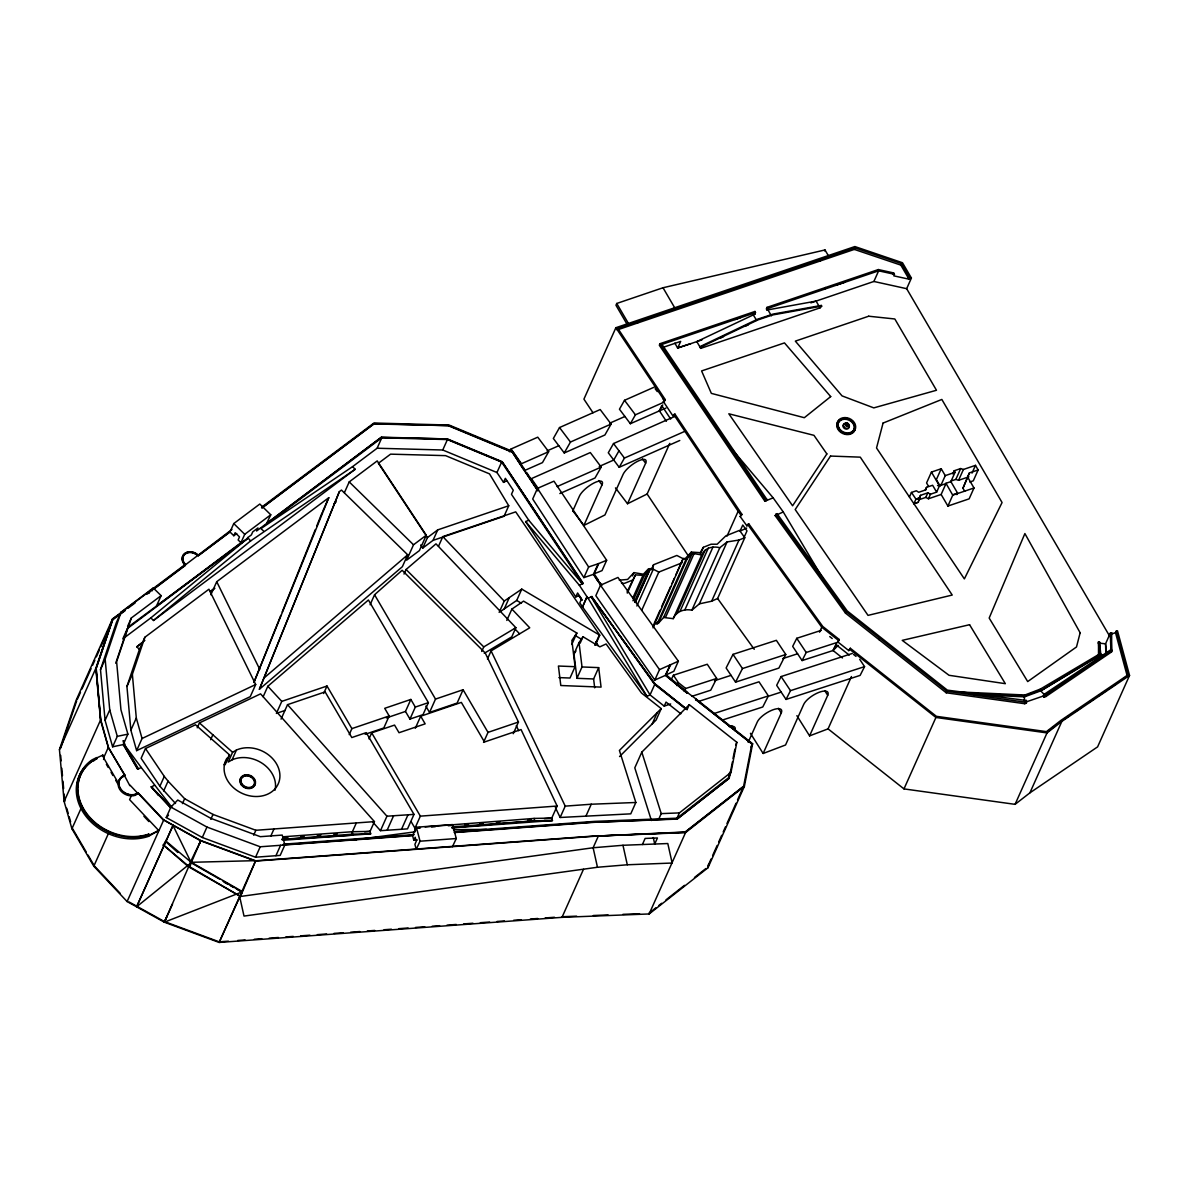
<?xml version="1.0" encoding="UTF-8"?>
<svg xmlns="http://www.w3.org/2000/svg" width="1189" height="1189" viewBox="0 0 1189 1189"><rect width="100%" height="100%" fill="white"/><g stroke="black" fill="none" stroke-linecap="round" stroke-linejoin="round"><path stroke-width="1.5" d="M1024.398 701.049L1024.442 696.026M954.485 691.73L1024.591 694.985L1024.576 695.803L1024.442 696.858L973.464 694.495M920.494 495.337L918.339 502.219L913.91 503.705L915.946 499.142L920.375 497.641L915.946 499.142L911.458 492.439L916.362 490.775L918.696 492.276L926.053 489.779L926.469 487.341L932.622 485.261L936.635 492.127L930.482 494.208L927.836 492.841L920.494 495.337L918.443 499.9L925.8 497.403L928.446 498.771L941.138 494.461L945.998 483.596L939.459 485.825L936.635 492.127M1100.286 654.931L1100.717 653.623L1099.795 653.534L1099.988 655.496L1100.642 654.366L1099.751 653.861L1040.449 689.04L1024.903 695.015L1024.442 696.858L1040.761 690.868L1099.988 655.496L1100.717 653.623L1099.453 641.822L1098.532 641.718L1099.141 655.332M230.131 531.691L198.474 555.412L195.754 553.806A8.947 7.297 24.1 0 0 185.276 553.717A8.947 7.297 24.1 0 0 183.998 562.62L185.41 564.344L112.465 619.023L76.081 700.395L59.45 749.65L64.117 801.475L71.92 828.778L93.797 866.216L127.104 901.559L164.35 922.188L219.148 942.446L561.996 917.343L649.149 913.955L707.975 867.762L708.674 864.21M454.495 831.646L594.812 821.361L677.017 818.181L728.664 777.636L729.689 772.33M454.347 832.568L594.827 822.283L677.24 819.087L729.184 778.305L732.454 761.807M733.004 758.508L734.876 749.204M728.664 777.636L731.012 772.36L736.838 742.293L689.278 704.676L641.807 752.147L634.792 767.841L651.423 820.529M743.586 786.345L685.191 831.988L598.201 836.001L685.057 832.3L743.586 786.345L751.879 743.883L695.669 699.444L751.879 743.883M707.975 867.762L744.373 786.405L752.622 743.72L696.1 699.013L695.535 699.741M653.311 626.544L653.905 623.972L658.29 623.363L663.596 617.492L673.212 618.652C676.288 611.295 684.478 608.649 691.864 610.195L699.385 603.849L711.631 601.218L717.606 598.498L744.79 537.71L739.528 530.383L725.87 535.838L717.175 544.22L711.081 544.22L703.338 547.326L700.232 552.662L691.344 552.082L685.265 558.562L682.367 558.31L676.838 555.456L653.549 564.76L652.746 568.446L648.466 568.818L643.368 574.213L633.945 572.608L627.629 579.444L619.276 580.158M653.014 627.837L682.917 559.083L687.197 558.726L692.31 553.331L701.733 554.936C704.72 547.772 712.88 545.9 719.821 547.698L727.073 541.946L738.993 540.029L744.79 537.71M1098.502 654.842L1098.532 641.718M1099.453 641.822L1099.929 651.557M240.49 896.447L188.457 866.082L163.309 844.903L188.234 866.588L240.49 896.447L242.705 889.758M240.713 895.941L255.635 860.791L598.335 835.689M60.743 748.059L76.705 700.782M59.45 749.65L95.848 668.292L112.465 619.023L124.919 610.566M96.071 668.679L112.792 619.231L96.071 668.679L100.738 720.415L96.22 668.367M161.124 595.644L131.355 617.953L116.611 661.678L120.951 709.803L127.892 734.148L123.225 744.582L112.613 746.796L105.078 720.371L100.5 669.63L116.388 622.56L121.055 612.127L153.277 587.975L161.124 595.644L156.458 606.078L240.966 542.719L244.726 534.307L270.765 514.778L259.797 504.047L233.757 523.576L229.982 531.988L198.325 555.724L195.62 554.119A8.947 7.297 24.1 0 0 185.142 554.015A8.947 7.297 24.1 0 0 183.864 562.932L185.365 565.444L154.332 588.704M100.5 669.63L105.167 659.196L121.055 612.127M115.719 663.254L127.461 628.476L248.115 538.023L128.249 627.019M126.926 686.469L139.44 649.417L144.865 637.259L208.937 589.224L255.694 684.522L250.255 696.665L136.631 750.645L130.864 730.165L126.926 686.469L132.365 674.312L144.865 637.259M235.154 888.049L241.976 891.973L219.148 942.446L255.635 860.791L200.867 840.549L163.725 819.964L138.429 793.137L135.487 794.475A11.667 9.512 24.1 0 1 120.892 789.719A11.667 9.512 24.1 0 1 122.229 777.041L124.89 775.139L108.511 747.643L100.872 720.103M964.725 491.265L962.956 488.248L969.392 472.925L978.146 469.952L975.47 465.36L963.417 469.462L960.697 468.555L954.158 470.77L952.775 473.876M962.956 488.248L969.392 472.925M253.896 682.397L280.812 615.426M282.194 611.993L315.323 529.551M316.69 526.118L322.219 512.385M253.941 682.486L328.788 497.686L216.725 581.703L210.869 594.768M259.38 689.293L339.341 491.652L341.466 490.061L407.693 554.802L402.372 566.677L259.38 689.293L339.341 491.652M744.373 786.405L685.548 832.597L598.394 835.971L255.501 861.089L200.733 840.816L191.161 862.813L219.579 879.117M188.59 866.93L164.35 922.188L241.976 891.973L237.116 889.313M188.665 864.73L136.601 906.821L173 825.463L190.909 862.084L242.199 891.482M77.448 699.087L80.48 692.34M81.982 688.966L91.048 668.694M92.564 665.32L94.823 660.252M96.339 656.878L99.356 650.115M100.872 646.742L105.405 636.62M106.921 633.232L112.197 621.416M127.58 626.395L131.355 617.953M127.461 628.476L122.779 638.909L150.825 617.894L248.115 538.023M148.878 593.252L150.215 590.264M151.939 590.948L153.277 587.975M64.117 801.475L100.515 720.118L95.848 668.292M105.078 720.371L109.745 709.922L105.167 659.196M96.918 758.82C97.647 755.951 94.57 762.149 91.33 761.406A50.206 40.931 24.1 0 0 85.712 815.996A50.206 40.931 24.1 0 0 148.521 836.343L158.687 830.472L129.601 799.632L131.414 795.575M185.008 564.641L184.875 564.953A9.527 7.773 24.1 0 1 184.726 553.628A9.527 7.773 24.1 0 1 197.835 555.233L197.969 554.936A9.527 7.773 24.1 0 0 184.875 553.316A9.527 7.773 24.1 0 0 185.008 564.641L185.365 565.444M102.403 756.1L102.849 755.089L96.472 758.047M71.92 828.778L81.595 807.138M118.469 783.239L103.636 757.854L108.303 747.405L100.515 720.118M103.562 759.503L104.023 758.493M112.613 746.796L117.295 736.348L109.745 709.922M198.325 555.724L197.969 554.936M130.864 730.165L136.304 718.007L132.365 674.312M124.206 776.045L124.89 775.139L124.31 776.001A12.053 9.824 24.1 0 0 119.554 789.154A12.053 9.824 24.1 0 0 135.442 795.278L138.147 793.301L163.577 820.276M136.631 750.645L142.056 738.503L136.304 718.007M229.982 531.988L233.817 535.734L235.169 532.687L239.494 536.908L238.142 539.955L240.966 542.719M225.152 764.705L229.536 754.911L195.501 724.77L145.489 748.52L141.119 758.314L159.906 786.226L175.511 803.496M93.797 866.216L108.689 832.924M129.824 785.661L124.607 775.852M123.225 744.582L137.627 769.224L138.37 768.703L124.013 744.151L123.032 740.688M138.37 768.703L137.627 769.224M247.475 537.829L251.384 534.901L252.737 531.869L257.954 527.961L256.586 531.007L381.461 437.18L447.495 438.964L502.085 461.644L583.175 583.338L582.417 583.844L528.778 520.262L525.627 521.555L579.266 585.151L582.417 583.844L501.639 462.09L447.421 439.573L381.788 437.805L261 528.555L352.538 466.668L355.199 469.269L250.641 540.921L247.609 537.532M137.761 793.345L130.047 785.156M266.841 523.026L270.765 514.778M170.636 807.866L151.196 786.791L171.201 807.138M159.906 786.226L164.29 776.417L145.489 748.52M163.681 790.938L168.065 781.143L164.29 776.417M138.608 836.759A49.239 40.144 24.1 0 0 148.536 834.559L148.759 834.054A49.239 40.144 24.1 0 1 87.154 814.093A49.239 40.144 24.1 0 1 92.653 760.559L97.156 758.314M148.521 836.343L148.759 834.054M197.225 727.802L199.425 722.912L260.569 693.856L374.431 821.614L370.047 831.408L370.686 833.831L283.056 840.251M158.137 829.892L158.226 831.497M127.104 901.559L163.725 819.964L200.733 840.846M166.237 817.527L170.904 807.093L177.756 800.019L210.973 818.418L260.346 836.684L282.224 835.079L284.855 844.963L280.188 855.396L255.561 857.21L202.293 837.502L166.237 817.527L168.511 815.178M210.646 739.692L212.846 734.787M182.437 803.615L184.637 798.711L168.065 781.143M136.601 906.821L173 825.463M322.947 510.75L328.788 497.686M261.937 508.03L374.253 423.626L449.026 425.647L512.132 451.85L523.279 469.09L523.992 468.54L512.578 451.404L449.085 425.038L373.926 423.016L261.55 507.257M344.409 492.677L349.224 481.902L377.225 460.901L426.286 535.213L419.405 550.596L406.623 560.168L413.519 544.785L426.286 535.213M224.008 764.735L229.536 754.911M236.418 750.051L232.598 752.28L228.214 762.09L232.048 759.86L236.418 750.051A28.744 23.423 24.1 0 1 279.103 769.922A28.744 23.423 24.1 0 1 249.036 795.709A28.744 23.423 24.1 0 1 226.921 758.21M263.141 696.769L267.837 686.261L368.427 599.999L428.382 702.64L423.016 714.648L409.952 719.092L405.479 711.438L410.844 699.444L415.318 707.083L409.952 719.092M188.234 866.588L200.733 840.816M167.322 915.53L164.35 922.188L172.539 904.041M199.306 844.027L200.867 840.549M202.293 837.502L206.96 827.068L170.904 807.093M267.005 523.19L381.461 437.18M210.81 819.325L213.009 814.435L184.637 798.711M189.913 866.751L191.384 862.307L255.263 860.658M352.538 466.668L377.121 448.238L381.788 437.805M349.209 734.624L351.885 728.619L327.005 686.023L281.778 701.376L276.398 713.385L285.107 710.428M281.05 719.137L287.53 704.661L325.132 691.894L351.81 737.552L366.242 732.647L413.995 814.391L407.515 828.867L380.465 830.68L373.108 822.416M253.688 835.183L255.873 830.279L374.431 821.614M323.646 693.529L327.005 686.023M255.561 857.21L260.228 846.776L412.583 835.629L416.343 827.217L452.563 824.572L456.279 838.542L452.444 846.672M374.119 423.938L449.026 425.647M370.091 604.77L374.565 594.753L402.135 570.274L485.216 652.954L518.463 722.035L513.247 733.702M381.327 437.493L447.495 438.964M377.121 448.238L442.754 450.007L447.421 439.573M270.72 836.283L273.99 828.956M275.922 855.708L280.589 845.275M404.022 574.064L406.073 569.501L435.977 543.849L515.877 627.703L511.79 636.828L484.265 653.296M420.698 544.993L422.749 548.084L427.46 537.577L437.73 529.878L508.743 505.756L489.496 473.861L445.593 455.64L390.572 454.153L378.399 463.264L427.46 537.577M422.749 548.084L433.019 540.386L437.73 529.878M438.488 546.316L442.828 536.611L515.714 511.864L599.761 635.194L595.421 644.899M368.991 738.874L371.696 732.84L394.555 725.082L399.028 732.721L425.157 723.848L420.698 716.209L461.347 702.402L484.473 741.995L521.064 729.57L557.151 806.038L551.755 818.091L552.409 820.529L451.924 827.886M506.633 480.817L503.527 482.362L496.957 472.523L501.639 462.09M583.026 583.636L502.085 461.644M410.844 699.444L384.716 708.317L389.175 715.956L383.809 727.965L365.157 734.297M537.74 490.819L512.132 451.85M503.527 482.362L505.34 478.305L513.276 490.24L511.463 494.297L528.778 520.262M351.944 832.746L356.328 822.937M523.992 468.54L525.895 473.014L526.623 472.479L537.502 488.813M508.743 505.756L504.032 516.279L433.019 540.386M415.303 728.263L420.698 716.209M425.855 706.103L429.541 712.434L435.516 699.087L463.086 689.724L488.01 732.379L483.537 742.382M380.465 830.68L386.945 816.204L413.995 814.391M828.57 256.051L824.988 249.943L663.016 287.753L616.749 303.463L615.961 305.246L627.569 325.117M606.658 560.272L598.795 563.527L594.158 573.856L598.29 580.054L597.562 580.604L593.549 574.064L602.035 570.616L606.658 560.272L553.955 481.173L537.458 488.367L532.702 499.008L583.888 577.601L593.415 574.376L598.171 563.735M387.138 830.204L393.604 815.743M1109.902 636.576L906.657 288.689L911.413 278.048L902.481 262.739L854.891 246.554L615.872 327.718L583.918 399.147L592.984 412.761M463.086 689.724L457.126 703.071L429.541 712.434M401.466 829.402L407.946 814.926M481.723 651.468L483.76 646.905L515.877 627.703M499.157 612.38L504.225 601.054L521.778 589.12L599.761 635.194M504.24 608.931L509.308 597.591M637.586 323.007L638.255 321.491M487.46 659.018L491.087 650.903L529.729 627.792L511.894 609.08L523.561 601.129L576.873 633.068L571.79 644.423M506.811 620.42L511.894 609.08M500.435 611.518L516.71 600.445L521.778 589.12M415.585 830.546L414.961 828.198L420.356 816.144L371.696 732.84M417.443 840.029L413.817 840.281L415.184 837.249L416.254 841.307L414.902 844.339L416.224 849.318L420.059 841.203L416.343 827.217M572.637 511.3L579.444 496.095A14.372 4.637 -37.2 0 1 594.128 482.897A14.372 4.637 -37.2 0 1 602.006 484.889L583.888 525.419L572.949 511.002M700.351 347.678L699.935 346.653L757.393 319.276L773.073 314.074L821.287 305.439L821.688 306.138L820.038 307.862L700.752 348.362L696.799 341.6L754.956 314.119L754.97 311.459L659.984 343.71L659.301 345.226L764.869 501.223L773.147 497.834L783.269 511.969L822.595 578.003M674.876 343.131L677.671 348.095L680.673 341.392L664.339 346.935M583.888 577.601L588.644 566.96L598.795 563.527M525.627 521.555L575.818 596.908L577.586 592.969L581.57 598.929L579.801 602.882L582.565 607.029L646.979 696.338L650.041 694.911L654.708 684.478L591.349 596.625L655.213 684.121L687.227 709.432M796.883 715.674L809.59 735.872L828.064 728.872L903.982 788.901L1015.079 804.344L1029.897 792.855L1097.596 746.87L1129.55 675.441L1117.467 630.75L1116.203 631.181L1128.004 674.832L1060.856 720.43L1046.424 731.621L936.397 716.328L850.313 648.258L848.812 650.636L837.903 642.001L839.285 639.533L822.773 626.469L748.817 523.918L746.9 525.85L740.153 516.487L741.981 514.436L674.906 414.069L673.004 416.016L663.373 401.555L665.275 399.623L617.834 328.417L855.01 247.892L901.5 263.586L909.734 277.676L911.413 278.048M654.024 387.242L624.507 400.307L619.454 409.209L630.363 423.715L659.419 410.859L661.753 405.627L670.7 419.048M663.373 401.555L665.275 399.623M581.956 600.088L578.969 595.615L581.911 600.192M615.486 487.891L627.524 503.75L645.642 463.22L642.372 458.895M582.476 606.91L587.009 596.774L579.266 585.151M582.565 607.029L587.009 596.774M591.349 596.625L588.154 598.349L587.098 596.893M670.67 703.947L664.235 706.132L650.041 694.911L591.215 596.937L591.973 596.417M674.222 415.6L674.906 414.069M600.163 582.863C598.394 583.457 602.006 582.878 601.812 585.345M600.504 585.241L595.838 595.674L654.827 680.049L665.409 675.367L670.076 664.933L678.369 661.188L617.968 577.438L600.504 585.241L659.494 669.615L654.827 680.049M576.947 678.31L582.016 666.955L598.676 667.624L593.608 678.964L576.947 678.31L573.96 653.935L579.028 642.595L583.011 636.754L599.851 646.846L606.108 643.962L641.466 692.994L661.233 708.614L656.15 719.969L619.558 756.561M580.113 643.234L583.011 636.754M627.524 503.75L647.128 494.015L669.779 443.363M576.873 633.068L571.864 640.425L575.075 666.687L570.007 678.027L558.889 677.596M594.797 645.196L599.137 635.476M632.459 575.922L633.945 572.608M627.108 591.869L635.431 574.882L644.319 575.446L650.264 568.966L653.296 569.234L658.825 572.087L682.114 562.769M627.272 593.118L635.431 574.882M754.97 311.459L754.956 314.119M632.875 597.889L642.714 575.907M632.979 600.787L644.319 575.446M634.584 601.589L648.986 569.546M635.104 602.437L650.086 568.951M909.734 277.676L909.05 279.192L893.771 275.833L894.455 274.302L893.638 272.92L878.344 269.561L767.009 307.371L766.325 308.887L766.994 310.032L816.085 301.099L818.745 305.647M635.283 602.451L650.264 568.966M766.994 310.032L767.678 308.516L878.641 270.824L894.455 274.302M651.304 569.769L653.549 564.76M636.858 605.989L653.296 569.234M641.688 610.403L658.825 572.087M661.233 708.614L619.41 750.437L635.847 802.486L630.764 813.841L560.138 817.482L565.221 806.127L491.087 650.903M654.411 622.813L655.317 620.807M655.555 620.272L660.073 610.18M661.574 606.821L670.596 586.638M672.097 583.279L674.356 578.226M675.872 574.867L682.917 559.083M657.071 624.091L686.023 559.365M820.276 260.971L820.945 259.455M824.542 250.953L824.988 249.943M658.29 623.363L687.197 558.726M689.858 555.426L691.344 552.082M663.596 617.492L692.31 553.331M665.632 617.165L694.287 553.108M700.351 554L703.338 547.326M673.212 618.652L701.733 554.936M586.177 815.565L591.26 804.225L635.847 802.486M676.704 613.628L705.062 550.254M680.063 611.22L708.302 548.099M824.809 289.031L825.478 287.5M684.849 609.912L712.954 547.074M687.093 709.744L655.213 684.121M594.827 822.283L677.373 818.775L729.184 778.305M691.864 610.195L719.821 547.698M617.165 329.947L854.326 249.408L855.01 247.892M726.999 536.165L738.146 511.255L673.687 414.485M738.637 512.266L739.305 510.735M670.7 664.725L665.543 675.07L687.049 693.024L665.409 675.367M699.385 603.849L727.073 541.946M740.153 516.487L741.981 514.436M561.996 917.343L583.487 869.293M598.394 835.971L593.118 847.757L597.473 867.257L627.302 864.775L672.157 863.036L667.802 843.536L622.962 845.275L593.118 847.757L239.658 896.58L244.013 916.08L597.473 867.257M678.369 661.188L673.836 671.309L666.167 674.862L687.599 692.31L687.049 693.024M652.196 723.923L657.279 712.568M664.235 706.132L666.048 702.09L680.851 713.786M711.631 601.218L738.993 540.029M746.9 525.85L748.817 523.918M744.269 536.982L746.989 530.874L742.768 525.018L740.048 531.126L746.677 528.065M764.869 501.223L766.786 499.291L661.961 344.409L755.639 312.603M766.102 500.807L766.786 499.291M877.675 271.077L878.344 269.561M810.853 302.868L873.885 281.466L878.641 270.824M687.51 708.629L689.278 704.676M775.139 515.58L777.041 513.633L847.207 610.923L947.351 690.125L1026.36 700.484L1026.36 703.16L1024.74 703.71L946.206 692.786L845.498 613.152L775.139 515.58L783.269 511.969M696.1 699.013L687.465 692.607M892.954 274.436L893.638 272.92M909.05 279.192L900.816 265.102L901.5 263.586M642.402 844.517L645.122 838.438L657.443 837.963L654.723 844.041L653.266 837.546M658.869 818.879L661.233 813.618L641.807 752.147M908.247 277.795L908.916 276.279M677.017 818.181L679.38 812.904L731.012 772.36M649.149 913.955L685.548 832.597M735.649 744.923L736.838 742.293M748.178 742.337L757.244 722.08A14.372 5.276 -32.2 0 1 772.657 709.922A14.372 5.276 -32.2 0 1 781.262 712.969L763.145 753.484L750.437 733.301M751.106 747.123L752.622 743.72M708.079 865.711L711.096 858.963M712.612 855.575L717.145 845.453M718.661 842.065L721.678 835.317M723.194 831.943L725.453 826.875M726.969 823.501L736.036 803.229M737.537 799.855L742.07 789.719M819.518 632.162L821.748 627.183L747.584 524.334M845.498 613.152L846.182 611.636L775.808 514.049M842.466 657.963L833.058 650.517L836.521 643.695L833.058 650.517L802.099 660.564L792.677 646.385L796.764 638.3L821.331 630.333M837.903 642.001L839.285 639.533M909.422 497.002L911.458 492.439M809.59 735.872L827.707 695.342L824.78 690.69M848.812 650.636L850.313 648.258M937.512 485.588L941.064 484.963L945.255 475.63L941.227 468.748L931.433 472.078L926.573 482.942L928.431 486.138M925.101 490.388L926.469 487.341M925.8 497.403L927.836 492.841M941.227 468.748L936.367 479.613L940.098 485.989L940.781 484.473M928.446 498.771L930.482 494.208M828.064 728.872L851.473 676.526M945.285 484.83L945.968 483.299L950.873 481.634L955.049 472.301L954.158 470.77M878.983 639.637L879.667 638.107M950.932 481.069L955.837 479.405L960.697 468.555M955.837 479.405L958.572 480.311L963.417 469.462M941.138 494.461L947.901 506.053L952.761 495.189L973.999 487.98L967.801 477.384M956.892 494.624L957.576 493.108L950.873 481.634M971.993 473.118L975.47 465.36M978.146 469.952L973.286 480.817L969.793 482.006M973.999 487.98L969.139 498.845L947.901 506.053M946.206 692.786L946.875 691.27L1025.423 702.179L1043.184 696.07L1043.868 694.539L1110.868 649.684L1110.303 633.172L1111.67 632.711L1111.596 651.899L1045.919 696.516L1043.853 697.215L1043.184 696.07M903.982 788.901L935.921 717.472L1047.019 732.914L1061.851 721.411L1129.55 675.441M1024.219 696.531L1024.591 694.985M1024.74 703.71L1025.423 702.179M1026.36 700.484L1026.36 703.16M1039.766 690.571L1040.449 689.04L1040.761 690.868L1100.642 654.366L1099.795 653.534M1043.853 697.215L1044.536 695.699L1112.28 650.383M1045.77 693.9L1045.086 695.416L1039.989 690.066M1045.919 696.516L1046.602 695M1015.079 804.344L1047.019 732.914M1029.897 792.855L1061.851 721.411M1110.303 633.172L1105.547 643.814L1105.829 652.077M1111.67 632.711L1111.002 634.227L1115.52 632.697L1116.203 631.181M1109.545 652.642L1110.868 649.684M1124.274 678.429L1128.004 674.832M671.191 679.647L673.42 675.233L707.262 664.25L716.699 678.443L710.725 690.2L691.82 696.338M676.853 685.563L678.339 682.62L673.42 675.233M684.255 691.418L685.741 688.476L716.699 678.443M733.019 654.366L726.122 667.965L735.56 682.144L778.884 668.084L785.78 654.5L776.358 640.321L733.019 654.366L742.456 668.56L735.56 682.144M698.433 701.495L758.998 681.802L768.376 695.907L762.773 706.979L722.273 720.103M852.305 653.46L781.114 676.556L776.67 685.325L786.048 699.429L860.123 675.397L864.566 666.628L859.706 659.301M802.099 660.564L806.201 652.479L837.16 642.446M786.048 699.429L790.492 690.66L864.566 666.628M509.472 451.775L511.047 448.996L537.755 437.18L548.664 451.686L542.466 462.61L524.29 470.651M559.529 427.55L553.346 438.473L564.255 452.964L604.919 434.981L611.101 424.057L600.192 409.551L559.529 427.55L570.452 442.04L564.255 452.964M674.579 416.551L613.524 443.542L608.292 452.771L619.201 467.292L679.781 440.48M538.572 488.991L531.409 478.632L590.309 452.563L601.218 467.069L595.02 477.993L559.841 493.554M630.363 423.715L635.416 414.812L664.458 401.956M599.241 466.445L613.747 460.024L618.979 450.809L613.524 443.542M619.201 467.292L624.433 458.062L684.998 431.265M666.375 421.292L659.419 410.859L662.778 404.929M163.086 845.424L166.757 839.419M573.96 653.935L575.952 651.022M656.625 623.318L659.791 619.989M821.287 305.439L820.038 307.862M833.058 650.517L838.126 645.434M264.701 677.418L407.693 554.802M846.969 424.131L847.073 424.161A3.106 2.527 24.1 0 1 848.515 428.278A3.106 2.527 24.1 0 1 843.744 427.847A3.106 2.527 24.1 0 1 844.74 423.938M150.825 617.894L153.485 620.495L250.641 540.921M139.44 649.417L136.78 646.816L144.865 640.351M210.171 591.646L214.213 588.406M648.793 913.36L655.942 907.742M658.795 905.513L661.649 903.268M665.929 899.91L684.492 885.329M694.48 877.482L705.894 868.52M1047.197 732.023L1055.847 725.305M231.974 529.432L151.523 590.621M127.877 608.337L135.264 602.808M262.07 507.733L374.253 423.626M112.955 619.722L124.786 610.864M146.946 594.247L149.903 592.033M233.817 535.734L236.715 533.564M153.485 620.495L355.199 469.269M136.78 646.816L142.591 642.446M210.438 591.587L214.867 588.258M334.035 503.527L336.16 501.936M1064.764 718.84L1069.342 715.733M1075.436 711.587L1081.544 707.44M1087.653 703.293L1093.746 699.147M1098.324 696.041L1105.963 690.868M1109.01 688.788L1115.119 684.641M1041.401 689.739L1024.888 695.833L964.502 693.024M656.298 623.304L657.874 622.486M96.695 757.542L92.014 759.89A50.206 40.931 24.1 0 0 86.396 814.48A50.206 40.931 24.1 0 0 149.205 834.827M159.252 830.19L148.982 835.332L148.536 834.559M124.741 775.555L122.363 776.744A11.667 9.512 24.1 0 0 121.04 789.422A11.667 9.512 24.1 0 0 135.62 794.163L137.894 793.033M583.888 525.419L604.948 514.956L623.081 474.426A14.372 4.637 -37.2 0 1 637.765 461.228A14.372 4.637 -37.2 0 1 645.642 463.22M171.751 807.182L141.253 767.529L138.236 769.015L136.126 766.177M154.585 785.275L151.568 786.746L158.434 795.515M699.935 346.653L700.336 347.337L757.794 319.975L772.508 314.981L821.688 306.138M720.252 338.196L723.566 336.606M745.117 326.336L748.431 324.76M142.056 738.503L255.694 684.522M547.074 450.913L558.8 445.726M609.645 423.225L624.924 416.477M548.664 451.686L521.481 463.71L511.047 448.996M570.452 442.04L611.101 424.057M557.106 486.583L601.218 467.069M659.494 669.615L670.076 664.933M659.419 410.859L665.929 408.109M575.818 596.908L578.969 595.615M632.325 580.202L624.582 583.323L621.535 583.309M763.145 753.484L785.557 744.983L803.69 704.453A14.372 5.276 -32.2 0 1 819.102 692.31A14.372 5.276 -32.2 0 1 827.707 695.342M734.936 319.544L740.212 317.745M836.744 284.974L845.275 282.075M677.671 348.095L702.03 339.831M945.255 475.63L955.049 472.301M958.572 480.311L968.886 476.804M952.671 494.773L957.576 493.108M351.885 728.619L389.175 715.956M415.318 707.083L428.382 702.64M386.321 717.948L405.479 711.438M488.01 732.379L518.463 722.035M913.91 503.705L918.339 502.219M742.456 668.56L785.78 654.5M714.485 680.732L731.042 675.352M782.659 658.617L797.581 653.772M713.786 713.623L768.376 695.907M767.871 696.412L781.173 692.102M677.552 347.872L690.794 343.636M117.295 736.348L127.892 734.148M352.955 840.103L356.611 839.612M362.095 838.884L415.124 831.839M411.216 821.792L414.961 828.198L420.029 827.559M425.082 826.92L534.114 818.418L551.755 818.091L552.409 820.514L534.753 820.841L452.444 826.845M452.028 827.693L534.753 820.841L552.409 820.529M420.356 816.144L557.151 806.038M565.221 806.127L591.26 804.225M282.863 836.803L352.39 831.72L370.047 831.408L364.622 831.81M284.245 837.68L287.901 837.413M300.713 836.476L304.369 836.209M317.181 835.273L320.837 835.02M333.648 834.084L337.304 833.816M414.961 828.198L420.505 827.797M431.607 826.979L435.293 826.697M448.238 825.746L451.939 825.463M464.869 824.512L468.57 824.245M479.672 823.427L483.358 823.145M496.303 822.194L500.004 821.911M527.723 819.86L531.424 819.593M544.369 818.641L551.755 818.091M281.689 839.375L353.029 834.143L370.686 833.831M283.458 844.175L414.248 834.589M283.235 844.799L412.717 835.317M454.48 832.27L594.961 821.971M420.059 841.203L456.279 838.542M221.005 941.688L228.422 941.153M237.681 940.469L245.083 939.934M254.357 939.251L261.758 938.701M269.175 938.166L278.434 937.482M285.836 936.947L293.252 936.397M300.654 935.862L309.928 935.178M317.329 934.643L326.589 933.96M334.005 933.41L343.264 932.741M350.681 932.191L359.94 931.522M367.342 930.972L374.758 930.437M384.017 929.753L391.434 929.204M398.835 928.668L408.095 927.985M415.511 927.45L424.77 926.766M432.187 926.231L439.588 925.681M447.005 925.146L456.264 924.462M463.665 923.912L472.94 923.244M480.341 922.694L489.6 922.025M497.017 921.475L504.418 920.94M513.693 920.256L521.094 919.706M530.353 919.038L537.77 918.488M545.171 917.953L554.446 917.269M281.63 839.508L352.583 835.154L352.39 831.72M661.233 813.618L679.38 812.904M561.847 916.734L576.65 916.154M593.296 915.515L608.099 914.936M622.902 914.356L639.548 913.717M453.41 829.669L486.464 829.402M495.635 829.327L502.992 829.268M575.075 666.687L558.414 666.033L560.807 685.518L601.069 687.108L598.676 667.624M1098.101 643.026L1105.547 643.814L1106.632 653.935M1103.541 655.273L1099.364 654.827L1102.337 656.432M873.885 281.466L906.657 288.689M854.326 249.408L900.816 265.102M213.009 814.435L255.873 830.279M206.96 827.068L260.228 846.776M166.297 922.278L219.148 941.822M448.877 425.959L511.983 452.162M447.346 439.276L501.951 461.941M442.754 450.007L496.957 472.523M224.127 882.208L227.381 883.992M230.621 885.76L233.861 887.529M129.14 902.005L164.587 921.653M222.744 880.93L233.787 887.276M516.71 600.445L521.436 603.284M575.119 635.461L581.436 639.236M846.182 611.636L946.875 691.27M821.748 627.183L838.572 640.485M849.481 649.12L935.921 717.472M853.539 654.426L856.006 656.387M829.744 636.591L832.226 638.538M835.778 644.438L849.228 655.08M678.339 682.62L685.741 688.476M654.708 684.478L685.518 708.837M165.761 840.905L190.909 862.084M199.425 722.912L232.598 752.28M165.539 841.426L177.8 852.498M349.224 481.902L413.519 544.785M260.495 528.079L263.661 531.156M233.757 523.576L244.726 534.307M406.073 569.501L483.76 646.905M442.828 536.611L504.225 601.054M514.465 628.446L519.563 633.796M151.196 786.791L170.77 807.554M143.884 816.263L148.893 821.584M120.163 893.296L94.362 865.934L88.001 855.054M267.837 686.261L281.778 701.376M287.53 704.661L386.945 816.204M731.517 448.654L773.147 497.834M598.736 480.564L602.006 484.889M655.124 388.699L657.309 391.597M624.507 400.307L635.416 414.812M618.979 450.809L624.433 458.062M141.253 767.529L125.454 746.216L123.686 741.015M738.146 511.255L740.821 514.971M717.606 598.498L754.242 649.298M591.84 596.729L655.08 684.433M595.734 642.134L597.755 645.107L595.838 641.926M659.984 343.71L765.553 499.707M615.872 327.718L664.057 400.039M662.585 398.107L664.592 401.139M796.764 638.3L806.201 652.479M781.114 676.556L790.492 690.66M647.128 494.015L688.877 556.69M598.156 580.351L600.029 583.175M526.028 472.717L537.874 490.507M599.583 583.115L601.233 585.597M593.415 574.376L601.099 585.895M537.458 488.367L588.644 566.96M778.334 708.302L781.262 712.969M731.889 725.914L733.851 729.02M588.154 598.349L646.979 696.338M945.968 483.299L952.761 495.189M931.433 472.078L939.459 485.825M1043.868 694.539L1044.536 695.699M767.009 307.371L767.678 308.516M767.871 309.735L771.423 315.813M753.172 314.728L756.694 320.465M663.016 287.753L675.515 309.155M616.749 303.463L628.372 323.334M374.565 594.753L435.516 699.087M123.359 744.284L137.761 768.911M108.303 747.405L124.756 775.436M106.371 764.304L108.244 767.5M111.038 772.3L112.91 775.51M115.719 780.311L117.592 783.506M72.574 828.629L86.188 851.948M216.725 581.703L259.782 669.422M516.294 725.676L518.686 730.685M555.352 807.465L560.138 817.482M700.336 347.337L700.752 348.362M102.849 755.089L103.636 757.854M66.747 808.252L68.204 813.35M69.17 816.754L70.627 821.837M1115.52 632.697L1127.321 676.348M534.114 818.418L534.753 820.841M412.583 835.629L413.817 840.281M622.962 845.275L627.302 864.775M593.608 678.964L594.693 687.822M579.028 642.595L582.016 666.955M60.654 755.342L61.159 760.871M61.813 768.257L62.482 775.629M62.987 781.173L63.641 788.545M64.147 794.089L64.815 801.46M1111.12 637.765L1111.596 651.899M855.322 428.337A9.586 7.803 24.1 0 1 840.757 432.38A9.586 7.803 24.1 0 1 842.035 418.677M846.776 418.558A9.586 7.803 24.1 0 1 855.188 426.227M845.483 423.834A3.106 2.527 24.1 0 1 846.271 423.893M729.199 726.613A14.372 5.276 -32.2 0 1 734.817 730.581M119.123 835.391A49.239 40.144 24.1 0 1 92.207 820.529M90.959 819.28A49.239 40.144 24.1 0 1 79.039 798.949M78.593 797.15A49.239 40.144 24.1 0 1 77.686 789.838M77.686 788.054A49.239 40.144 24.1 0 1 92.43 761.064M232.048 759.86A28.744 23.423 24.1 0 1 263.066 763.888A28.744 23.423 24.1 0 1 275.031 790.195M135.799 794.475A12.053 9.824 24.1 0 1 119.911 788.352A12.053 9.824 24.1 0 1 124.563 775.243M845.914 425.499L846.836 425.915L845.914 425.499M1080.147 632.786L1076.506 646.95L1027.697 681.579L989.174 618.057L1024.888 533.564L1080.147 632.786M883.07 423.061L876.531 447.985L964.368 578.909L1002.074 502.531L941.837 399.445L883.07 423.061M826.86 453.916L792.587 505.786L728.827 413.787L813.96 435.337L826.86 453.916M830.531 456.056L795.188 509.546L868.029 615.382L952.226 595.05L860.286 457.156L830.531 456.056M830.71 396.591L804.314 417.711L711.349 393.381L701.599 370.938L784.472 342.908L830.71 396.591M243.775 775.986L242.437 776.893A7.179 5.856 24.1 0 0 246.123 787.044A7.179 5.856 24.1 0 0 254.714 781.218A7.179 5.856 24.1 0 0 243.775 775.986M243.537 776.491L242.214 777.398A7.179 5.856 24.1 0 0 245.9 787.549A7.179 5.856 24.1 0 0 254.476 781.723A7.179 5.856 24.1 0 0 243.537 776.491M868.698 316.215L795.337 341.124L842.05 395.892L873.796 407.886L936.486 390.26L894.827 318.979L868.698 316.215M969.57 624.715L902.243 640.366L949.045 675.293L1005.329 683.675L969.57 624.715M837.977 428.04A9.586 7.803 24.1 0 0 854.044 431.28A9.586 7.803 24.1 0 0 847.118 417.785A9.586 7.803 24.1 0 0 837.977 428.04M838.869 427.802A8.546 6.971 24.1 0 0 853.212 430.686A8.546 6.971 24.1 0 0 847.029 418.647A8.546 6.971 24.1 0 0 838.869 427.802M843.655 426.465A3.106 2.527 24.1 0 0 848.857 427.52A3.106 2.527 24.1 0 0 846.613 423.135A3.106 2.527 24.1 0 0 843.655 426.465M838.527 428.56A8.546 6.971 24.1 0 0 852.885 431.444A8.546 6.971 24.1 0 0 846.702 419.405A8.546 6.971 24.1 0 0 838.527 428.56M845.468 425.053A1.561 1.263 24.1 0 0 848.084 425.573A1.561 1.263 24.1 0 0 846.954 423.388A1.561 1.263 24.1 0 0 845.468 425.053M845.647 424.681A1.561 1.263 24.1 0 0 848.247 425.201A1.561 1.263 24.1 0 0 847.133 423.016A1.561 1.263 24.1 0 0 845.647 424.681M241.471 784.279A7.907 6.435 24.1 0 0 254.743 785.26A7.907 6.435 24.1 0 0 247.327 774.738A7.907 6.435 24.1 0 0 241.471 784.279M241.248 784.785A7.907 6.435 24.1 0 0 254.52 785.766A7.907 6.435 24.1 0 0 247.104 775.243A7.907 6.435 24.1 0 0 241.248 784.785"/></g></svg>
